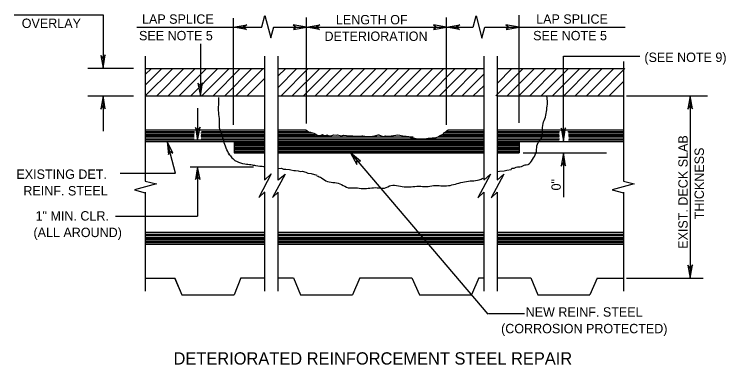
# Model space of a CAD drawing. Extents: x 528.19 to 531.15, y 154.44 to 156.28.
# Drawn here: x 529.533 to 530.31, y 155.012 to 155.394 of the extents above; entities that cross this region are included whole.
import ezdxf

# ---------------------------------------------------------------- set-up
doc = ezdxf.new("R2010")
doc.units = 0
for name, color, linetype in [('Level 1', 7, 'Continuous'), ('Level 2', 7, 'Continuous'), ('Level 5', 7, 'Continuous')]:
    doc.layers.add(name, color=color, linetype=linetype)

msp = doc.modelspace()

# ---------------------------------------------------------------- linework, layer by layer
at = {"layer": 'Level 1'}
for p, q in [((529.80348, 155.38025), (529.80676, 155.39239)), ((529.80676, 155.39239), (529.81299, 155.36811)), ((530.03379, 155.37992), (530.03707, 155.39206)), ((530.03707, 155.39206), (530.04331, 155.36778)), ((529.81299, 155.36811), (529.81627, 155.38025)), ((530.04331, 155.36778), (530.04659, 155.37992)), ((529.68832, 155.20899), (529.66437, 155.20243)), ((529.67618, 155.21194), (529.68832, 155.20899)), ((530.20965, 155.20899), (530.1857, 155.20243)), ((530.19783, 155.21194), (530.20965, 155.20899)), ((529.66437, 155.20243), (529.67618, 155.19915)), ((530.1857, 155.20243), (530.19783, 155.19915))]:
    msp.add_line(p, q, dxfattribs=at)
for points in [[(529.77231, 155.37992), (529.78707, 155.38222), (529.78346, 155.37992), (529.78642, 155.3773)], [(529.85203, 155.37992), (529.8376, 155.38222), (529.84088, 155.37992), (529.83793, 155.3773)], [(529.85203, 155.37992), (529.86647, 155.38222), (529.86286, 155.37992), (529.86614, 155.3773)], [(530.00492, 155.37992), (529.99049, 155.38222), (529.99409, 155.37992), (529.99081, 155.3773)], [(530.00492, 155.37992), (530.01936, 155.38222), (530.01575, 155.37992), (530.01903, 155.3773)], [(530.08399, 155.37992), (530.06955, 155.38222), (530.07283, 155.37992), (530.06988, 155.3773)], [(529.63025, 155.33497), (529.63255, 155.34974), (529.63025, 155.34613), (529.62762, 155.34908)], [(529.73622, 155.30479), (529.73852, 155.31923), (529.73622, 155.31594), (529.7336, 155.3189)], [(529.63025, 155.30479), (529.62762, 155.29035), (529.63025, 155.29396), (529.63255, 155.29068)], [(530.27067, 155.30479), (530.26837, 155.29035), (530.27067, 155.29396), (530.27329, 155.29068)], [(529.73327, 155.25623), (529.73589, 155.27067), (529.73327, 155.26706), (529.73097, 155.27034)], [(530.13255, 155.25558), (530.13484, 155.27001), (530.13255, 155.2664), (530.12992, 155.26969)], [(529.70013, 155.25525), (529.70144, 155.24114), (529.70276, 155.24475), (529.70604, 155.24245)], [(529.89993, 155.24278), (529.90715, 155.22999), (529.90682, 155.23425), (529.91109, 155.2336)], [(530.13255, 155.24278), (530.12992, 155.22835), (530.13255, 155.23196), (530.13484, 155.22867)], [(529.73327, 155.22736), (529.73097, 155.21358), (529.73327, 155.21654), (529.73589, 155.21358)], [(530.27067, 155.1063), (530.27329, 155.12073), (530.27067, 155.11713), (530.26837, 155.12041)]]:
    msp.add_lwpolyline(points, close=True, dxfattribs=at)
at = {"layer": 'Level 2'}
for p, q in [((529.53314, 155.39337), (529.63025, 155.39337)), ((529.63025, 155.39337), (529.63025, 155.33497)), ((529.66699, 155.37992), (529.80348, 155.37992)), ((529.81627, 155.37992), (529.85203, 155.37992)), ((529.85203, 155.37992), (530.00492, 155.37992)), ((530.00492, 155.37992), (530.03346, 155.37992)), ((530.04659, 155.37992), (530.1998, 155.37992)), ((529.73622, 155.36155), (529.73622, 155.30479)), ((529.67618, 155.3481), (529.67618, 155.21194)), ((529.8061, 155.3481), (529.8061, 155.21293)), ((529.82087, 155.3481), (529.82087, 155.21293)), ((530.0456, 155.3481), (530.0456, 155.21325)), ((530.06004, 155.3481), (530.06004, 155.21325)), ((530.13255, 155.3481), (530.21588, 155.3481)), ((530.19783, 155.34252), (530.19783, 155.21194)), ((529.61352, 155.33497), (529.66339, 155.33497)), ((529.67618, 155.30479), (529.70604, 155.33465)), ((529.67618, 155.33465), (529.8061, 155.33465)), ((529.67618, 155.3166), (529.69423, 155.33465)), ((529.67618, 155.32808), (529.68307, 155.33465)), ((529.68865, 155.30479), (529.71818, 155.33465)), ((529.70112, 155.30479), (529.73064, 155.33465)), ((529.71325, 155.30479), (529.74278, 155.33465)), ((529.72572, 155.30479), (529.75525, 155.33465)), ((529.73786, 155.30479), (529.76772, 155.33465)), ((529.75033, 155.30479), (529.77986, 155.33465)), ((529.7628, 155.30479), (529.79232, 155.33465)), ((529.77493, 155.30479), (529.80479, 155.33465)), ((529.82087, 155.33465), (530.0456, 155.33465)), ((529.82087, 155.32644), (529.8294, 155.33465)), ((529.82087, 155.31365), (529.84154, 155.33465)), ((529.82448, 155.30479), (529.854, 155.33465)), ((529.83661, 155.30479), (529.86647, 155.33465)), ((529.84875, 155.30479), (529.87861, 155.33465)), ((529.86155, 155.30479), (529.89108, 155.33465)), ((529.87369, 155.30479), (529.90322, 155.33465)), ((529.88615, 155.30479), (529.91568, 155.33465)), ((529.89829, 155.30479), (529.92815, 155.33465)), ((529.91076, 155.30479), (529.94029, 155.33465)), ((529.92323, 155.30479), (529.95276, 155.33465)), ((529.93537, 155.30479), (529.9649, 155.33465)), ((529.94783, 155.30479), (529.97769, 155.33465)), ((529.95997, 155.30479), (529.98983, 155.33465)), ((529.97178, 155.33465), (530.0456, 155.33465)), ((529.97244, 155.30479), (530.00197, 155.33465)), ((529.98491, 155.30479), (530.01444, 155.33465)), ((529.99705, 155.30479), (530.0269, 155.33465)), ((530.00951, 155.30479), (530.03904, 155.33465)), ((530.05873, 155.30479), (530.08858, 155.33465)), ((530.06004, 155.31824), (530.07612, 155.33465)), ((530.06004, 155.33465), (530.19783, 155.33465)), ((530.07119, 155.30479), (530.10072, 155.33465)), ((530.08366, 155.30479), (530.11319, 155.33465)), ((530.0958, 155.30479), (530.12533, 155.33465)), ((530.10827, 155.30479), (530.1378, 155.33465)), ((530.12041, 155.30479), (530.15026, 155.33465)), ((530.13287, 155.30479), (530.1624, 155.33465)), ((530.14534, 155.30479), (530.17487, 155.33465)), ((530.15748, 155.30479), (530.18734, 155.33465)), ((530.16995, 155.30479), (530.19948, 155.33465)), ((529.7874, 155.30479), (529.8061, 155.32382)), ((530.02198, 155.30479), (530.0456, 155.32874)), ((530.03412, 155.30479), (530.0456, 155.31594)), ((530.18241, 155.30479), (530.19783, 155.32054)), ((529.61352, 155.30479), (529.66339, 155.30479)), ((529.63025, 155.30479), (529.63025, 155.2664)), ((529.67618, 155.30479), (529.8061, 155.30479)), ((529.67618, 155.30479), (529.79232, 155.30479)), ((529.80512, 155.30479), (529.80577, 155.30479)), ((529.82087, 155.30479), (529.95899, 155.30479)), ((529.82087, 155.30479), (530.0456, 155.30479)), ((530.0351, 155.30479), (530.04495, 155.30479)), ((530.06004, 155.30479), (530.19783, 155.30479)), ((530.06004, 155.30479), (530.19783, 155.30479)), ((530.20144, 155.30479), (530.2897, 155.30479)), ((530.27067, 155.30479), (530.27067, 155.1063)), ((529.73327, 155.29134), (529.73327, 155.25755)), ((529.67618, 155.26772), (529.75558, 155.26772)), ((529.67618, 155.26608), (529.72999, 155.26608)), ((529.67618, 155.26476), (529.72999, 155.26476)), ((529.67618, 155.2628), (529.72966, 155.2628)), ((529.67618, 155.26148), (529.72966, 155.26148)), ((529.73688, 155.26476), (529.75459, 155.26476)), ((529.73688, 155.26148), (529.7523, 155.26148)), ((529.7372, 155.2628), (529.75197, 155.2628)), ((529.73753, 155.26608), (529.75427, 155.26608)), ((529.74902, 155.26148), (529.8061, 155.26148)), ((529.74967, 155.2628), (529.8061, 155.2628)), ((529.75197, 155.26772), (529.8061, 155.26772)), ((529.75295, 155.26476), (529.8061, 155.26476)), ((529.75427, 155.26608), (529.8061, 155.26608)), ((529.82087, 155.26772), (529.85138, 155.26772)), ((529.82087, 155.26608), (529.85367, 155.26608)), ((529.82087, 155.26476), (529.85892, 155.26476)), ((529.82087, 155.2628), (529.86155, 155.2628)), ((529.82087, 155.26148), (529.8773, 155.26148)), ((529.99738, 155.26148), (530.0456, 155.26148)), ((530.00131, 155.2628), (530.0456, 155.2628)), ((530.00197, 155.26476), (530.0456, 155.26476)), ((530.00427, 155.26608), (530.0456, 155.26608)), ((530.00623, 155.26772), (530.0456, 155.26772)), ((530.06004, 155.26772), (530.19783, 155.26772)), ((530.06004, 155.26608), (530.12828, 155.26608)), ((530.06004, 155.26476), (530.12795, 155.26476)), ((530.06004, 155.2628), (530.12795, 155.2628)), ((530.06004, 155.26148), (530.12828, 155.26148)), ((530.13714, 155.26608), (530.19783, 155.26608)), ((530.1378, 155.2628), (530.19783, 155.2628)), ((530.13812, 155.26476), (530.19783, 155.26476)), ((530.13812, 155.26148), (530.19783, 155.26148)), ((529.67618, 155.26017), (529.72933, 155.26017)), ((529.67618, 155.2582), (529.72933, 155.2582)), ((529.67618, 155.25689), (529.75591, 155.25689)), ((529.70899, 155.22047), (529.70013, 155.25525)), ((529.7372, 155.26017), (529.75295, 155.26017)), ((529.7372, 155.2582), (529.75361, 155.2582)), ((529.7523, 155.26017), (529.8061, 155.26017)), ((529.75361, 155.2582), (529.8061, 155.2582)), ((529.75525, 155.25689), (529.8061, 155.25689)), ((529.77329, 155.25361), (529.8061, 155.25361)), ((529.82087, 155.26017), (529.9685, 155.26017)), ((529.82087, 155.2582), (529.98064, 155.2582)), ((529.82087, 155.25689), (529.90912, 155.25689)), ((529.82087, 155.25361), (530.0456, 155.25361)), ((529.90912, 155.2582), (530.0456, 155.2582)), ((529.90912, 155.25689), (530.0456, 155.25689)), ((529.99573, 155.26017), (530.0456, 155.26017)), ((530.06004, 155.26017), (530.12795, 155.26017)), ((530.06004, 155.2582), (530.12828, 155.2582)), ((530.06004, 155.25689), (530.12795, 155.25689)), ((530.06004, 155.25361), (530.08399, 155.25361)), ((530.13812, 155.25689), (530.19783, 155.25689)), ((530.13845, 155.26017), (530.19783, 155.26017)), ((530.13845, 155.2582), (530.19783, 155.2582)), ((529.77329, 155.2523), (529.8061, 155.2523)), ((529.77329, 155.25066), (529.8061, 155.25066)), ((529.77329, 155.24902), (529.8061, 155.24902)), ((529.77329, 155.24738), (529.8061, 155.24738)), ((529.77329, 155.24606), (529.8061, 155.24606)), ((529.82087, 155.2523), (530.04495, 155.2523)), ((529.82087, 155.25066), (530.04495, 155.25066)), ((529.82087, 155.24902), (530.0456, 155.24902)), ((529.82087, 155.24738), (530.0456, 155.24738)), ((529.82087, 155.24606), (530.0456, 155.24606)), ((530.06004, 155.2523), (530.08399, 155.2523)), ((530.06004, 155.25066), (530.08399, 155.25066)), ((530.06004, 155.24902), (530.08399, 155.24902)), ((530.06004, 155.24738), (530.08399, 155.24738)), ((530.06004, 155.24606), (530.08399, 155.24606)), ((529.77329, 155.24442), (529.8061, 155.24442)), ((529.77329, 155.24278), (529.8061, 155.24278)), ((529.82087, 155.24442), (530.0456, 155.24442)), ((529.82087, 155.24278), (529.99869, 155.24278)), ((530.06004, 155.24442), (530.08399, 155.24442)), ((530.08858, 155.24278), (530.17946, 155.24278)), ((530.13255, 155.24278), (530.13255, 155.19455)), ((529.72507, 155.22736), (529.79429, 155.22736)), ((529.73327, 155.22736), (529.73327, 155.17356)), ((529.64862, 155.22047), (529.70899, 155.22047)), ((529.67618, 155.1998), (529.67618, 155.09186)), ((529.8061, 155.1998), (529.8061, 155.09186)), ((529.82087, 155.1998), (529.82087, 155.09186)), ((530.0456, 155.1998), (530.0456, 155.09186)), ((530.06004, 155.1998), (530.06004, 155.09186)), ((530.19783, 155.1998), (530.19783, 155.09186)), ((529.6437, 155.17356), (529.73327, 155.17356)), ((529.67618, 155.15617), (529.8061, 155.15617)), ((529.67618, 155.1542), (529.8061, 155.1542)), ((529.67618, 155.15289), (529.80643, 155.15289)), ((529.82087, 155.15617), (530.0456, 155.15617)), ((529.82087, 155.1542), (530.0456, 155.1542)), ((529.82087, 155.15289), (530.0456, 155.15289)), ((530.06004, 155.15617), (530.19783, 155.15617)), ((530.06004, 155.1542), (530.19783, 155.1542)), ((530.06004, 155.15289), (530.19783, 155.15289)), ((529.67618, 155.15092), (529.8061, 155.15092)), ((529.67618, 155.14961), (529.8061, 155.14961)), ((529.67618, 155.14829), (529.80643, 155.14829)), ((529.67618, 155.14665), (529.8061, 155.14665)), ((529.67618, 155.14501), (529.8061, 155.14501)), ((529.82087, 155.15092), (530.0456, 155.15092)), ((529.82087, 155.14961), (530.0456, 155.14961)), ((529.82087, 155.14829), (530.0456, 155.14829)), ((529.82087, 155.14665), (530.04495, 155.14665)), ((529.82087, 155.14501), (530.0456, 155.14501)), ((530.06004, 155.15092), (530.19783, 155.15092)), ((530.06004, 155.14961), (530.19783, 155.14961)), ((530.06004, 155.14829), (530.19783, 155.14829)), ((530.06004, 155.14665), (530.19783, 155.14665)), ((530.06004, 155.14501), (530.19783, 155.14501)), ((529.67618, 155.14337), (529.8061, 155.14337)), ((529.82087, 155.14337), (530.0456, 155.14337)), ((530.06004, 155.14337), (530.19783, 155.14337)), ((529.67618, 155.1063), (529.70833, 155.1063)), ((530.16929, 155.1063), (530.19783, 155.1063)), ((530.20144, 155.1063), (530.28478, 155.1063))]:
    msp.add_line(p, q, dxfattribs=at)
msp.add_spline([(529.76739, 155.2418), (529.76903, 155.2395), (529.77264, 155.23556), (529.77395, 155.23458), (529.77559, 155.2336), (529.78478, 155.23064), (529.79134, 155.22999), (529.79659, 155.229), (529.8061, 155.22802)], degree=3, dxfattribs=at)
at = {"layer": 'Level 5'}
for p, q in [((529.77231, 155.27329), (529.77231, 155.38976)), ((529.85203, 155.27461), (529.85203, 155.39042)), ((530.00492, 155.27329), (530.00492, 155.39042)), ((530.08399, 155.27559), (530.08399, 155.39272)), ((530.13255, 155.25525), (530.13255, 155.3481)), ((529.67618, 155.25525), (529.8061, 155.25525)), ((529.77329, 155.25525), (529.77329, 155.24278)), ((529.82087, 155.25525), (530.0456, 155.25525)), ((530.06004, 155.25525), (530.19783, 155.25525)), ((530.08399, 155.25525), (530.08399, 155.24278)), ((529.90026, 155.24278), (530.04987, 155.06693)), ((529.99869, 155.24278), (530.0456, 155.24278)), ((530.06004, 155.24278), (530.08399, 155.24278)), ((529.81365, 155.21982), (529.8002, 155.19423)), ((529.80643, 155.21325), (529.81365, 155.21982)), ((529.82874, 155.21949), (529.81496, 155.19423)), ((529.82119, 155.21325), (529.82874, 155.21949)), ((530.05282, 155.21949), (530.03904, 155.1939)), ((530.0456, 155.21293), (530.05282, 155.21949)), ((530.06726, 155.21949), (530.05348, 155.1939)), ((530.06004, 155.21293), (530.06726, 155.21949)), ((529.8002, 155.19423), (529.80643, 155.20013)), ((529.81496, 155.19423), (529.82119, 155.1998)), ((530.03904, 155.1939), (530.0456, 155.1998)), ((530.05348, 155.1939), (530.06004, 155.1998)), ((529.70801, 155.10663), (529.71621, 155.08793)), ((529.70833, 155.1063), (529.71621, 155.08793)), ((529.78051, 155.10663), (529.77297, 155.08793)), ((529.78051, 155.10663), (529.8061, 155.10663)), ((529.82119, 155.10663), (529.83793, 155.10663)), ((529.83793, 155.10663), (529.84547, 155.08793)), ((529.91043, 155.10663), (529.90223, 155.08793)), ((529.91043, 155.10663), (529.96719, 155.10663)), ((529.96719, 155.10663), (529.97539, 155.08793)), ((530.04003, 155.10663), (530.03215, 155.08793)), ((530.04003, 155.10663), (530.04495, 155.10663)), ((530.06004, 155.10663), (530.09678, 155.10663)), ((530.09678, 155.10663), (530.10466, 155.08793)), ((530.16929, 155.1063), (530.16142, 155.08793)), ((529.71621, 155.08793), (529.77297, 155.08793)), ((529.84547, 155.08793), (529.90223, 155.08793)), ((529.97539, 155.08793), (530.03215, 155.08793)), ((530.10466, 155.08793), (530.16142, 155.08793)), ((530.05052, 155.06759), (530.0899, 155.06759))]:
    msp.add_line(p, q, dxfattribs=at)
for points in [[(529.85138, 155.26772), (529.85269, 155.26673), (529.85302, 155.2664), (529.85499, 155.26542), (529.85531, 155.26542), (529.8563, 155.26542), (529.85827, 155.26476), (529.85991, 155.26411), (529.8622, 155.26312), (529.86385, 155.26214)], [(529.86385, 155.26214), (529.86417, 155.26181), (529.86745, 155.26181), (529.86811, 155.26214), (529.86942, 155.2628), (529.87106, 155.26181), (529.8727, 155.26181), (529.8727, 155.26181), (529.87336, 155.26181), (529.87467, 155.26247), (529.87566, 155.26181), (529.87861, 155.26115), (529.88189, 155.26247), (529.88517, 155.26214), (529.88517, 155.26214), (529.88583, 155.26247), (529.89009, 155.26115), (529.89239, 155.26214), (529.89567, 155.26181), (529.90945, 155.26083), (529.91076, 155.26083), (529.9124, 155.26115), (529.91371, 155.26148), (529.91831, 155.2605), (529.91962, 155.2605), (529.92356, 155.2605), (529.92454, 155.26083), (529.92651, 155.26148), (529.92782, 155.26181), (529.92881, 155.26181), (529.92913, 155.26214), (529.93012, 155.26247), (529.9311, 155.26247), (529.9334, 155.26148), (529.93602, 155.2605), (529.93734, 155.26083), (529.93832, 155.26115), (529.94193, 155.26083), (529.94948, 155.26214), (529.95144, 155.26247), (529.95407, 155.26214), (529.95735, 155.26148), (529.96096, 155.26083), (529.96325, 155.2605), (529.96555, 155.25951), (529.96686, 155.25951), (529.96785, 155.25919), (529.96883, 155.25919), (529.96883, 155.25886), (529.97014, 155.25886), (529.97178, 155.25853), (529.97572, 155.2582), (529.979, 155.2582), (529.98294, 155.25853), (529.98491, 155.25886), (529.98589, 155.25886), (529.98917, 155.25919), (529.99049, 155.25919), (529.99245, 155.25919), (529.99573, 155.26017), (529.99705, 155.26148), (529.99869, 155.26214), (529.99934, 155.26247), (529.99967, 155.26247), (530.00131, 155.26312), (530.00197, 155.26476), (530.00328, 155.26542), (530.00656, 155.26772)], [(530.06037, 155.22244), (530.06266, 155.22277), (530.06791, 155.2231), (530.07054, 155.22375), (530.07546, 155.22474), (530.07612, 155.22605), (530.07874, 155.22605), (530.08104, 155.22703), (530.08235, 155.22736), (530.08432, 155.22769), (530.08497, 155.22769), (530.08661, 155.22802), (530.08727, 155.22835), (530.08957, 155.22933), (530.09055, 155.22966), (530.09186, 155.22966), (530.09383, 155.22999), (530.09416, 155.23031)], [(529.80512, 155.22802), (529.80577, 155.22802)], [(529.82119, 155.22572), (529.8248, 155.22605), (529.8271, 155.22507), (529.8294, 155.22507), (529.83366, 155.22474), (529.83497, 155.22408), (529.83825, 155.22343), (529.8399, 155.22343), (529.84285, 155.2231), (529.84547, 155.22244), (529.84744, 155.22277), (529.85138, 155.22178), (529.85335, 155.2208), (529.85728, 155.22014), (529.85728, 155.22014), (529.86319, 155.2185)]]:
    msp.add_lwpolyline(points, dxfattribs=at)
for points in [[(529.76804, 155.24049), (529.76444, 155.24803), (529.76181, 155.25558), (529.75984, 155.2628), (529.75722, 155.27034), (529.75722, 155.27822), (529.75623, 155.28675), (529.75623, 155.29495), (529.75623, 155.30282), (529.75623, 155.30315)], [(530.09482, 155.23031), (530.09514, 155.23064), (530.09974, 155.2372), (530.10302, 155.24442), (530.104, 155.2523), (530.1086, 155.25886), (530.10958, 155.2664), (530.11024, 155.27461), (530.11286, 155.28182), (530.11417, 155.2897), (530.11516, 155.2979), (530.11417, 155.30446)], [(529.86352, 155.21785), (529.86844, 155.21555), (529.875, 155.21161), (529.88287, 155.2103), (529.89042, 155.20833), (529.89764, 155.20472), (529.90551, 155.20472), (529.91371, 155.20374), (529.92126, 155.2044), (529.92913, 155.20472), (529.93734, 155.2044), (529.94423, 155.20735), (529.95243, 155.20669), (529.96063, 155.20571), (529.96818, 155.20604), (529.97671, 155.20636), (529.98491, 155.20604), (529.99245, 155.20735), (530.00098, 155.20669), (530.00886, 155.20735), (530.0164, 155.20932), (530.02461, 155.21129), (530.03281, 155.21227), (530.04035, 155.21325), (530.04495, 155.21522)]]:
    msp.add_spline(points, degree=3, dxfattribs=at)

# ---------------------------------------------------------------- texts
for s, height, p in [('LAP SPLICE', 0.010224, (529.67257, 155.38353)), ('LENGTH OF ', 0.010224, (529.88419, 155.38287)), ('LAP SPLICE', 0.010224, (530.10269, 155.38353)), ('OVERLAY', 0.010224, (529.54134, 155.37894)), ('SEE NOTE 5', 0.010224, (529.66929, 155.36549)), ('DETERIORATION', 0.0102244, (529.87172, 155.36483)), ('SEE NOTE 5', 0.010224, (530.09941, 155.36549)), ('(SEE NOTE 9)', 0.0102244, (530.2208, 155.34186)), ('EXISTING DET.', 0.0102244, (529.53552, 155.21443)), ('REINF. STEEL', 0.0102244, (529.54315, 155.19633)), ('1" MIN. CLR.', 0.0102244, (529.55643, 155.16896)), ('(ALL AROUND)', 0.0102244, (529.55413, 155.15092)), ('NEW REINF. STEEL', 0.0102244, (530.09121, 155.06417)), ('(CORROSION PROTECTED)', 0.0102244, (530.06443, 155.04607)), ('DETERIORATED REINFORCEMENT STEEL REPAIR', 0.0133976, (529.70695, 155.01191))]:
    msp.add_text(s, height=height, dxfattribs=at).set_placement(p)
for s, height, p in [('EXIST. DECK SLAB', 0.0102244, (530.26804, 155.13812)), ('THICKNESS', 0.010224, (530.28576, 155.17028)), ('0"', 0.010224, (530.12959, 155.20177))]:
    msp.add_text(s, height=height, rotation=90, dxfattribs=at).set_placement(p)

doc.saveas('drawing.dxf')
